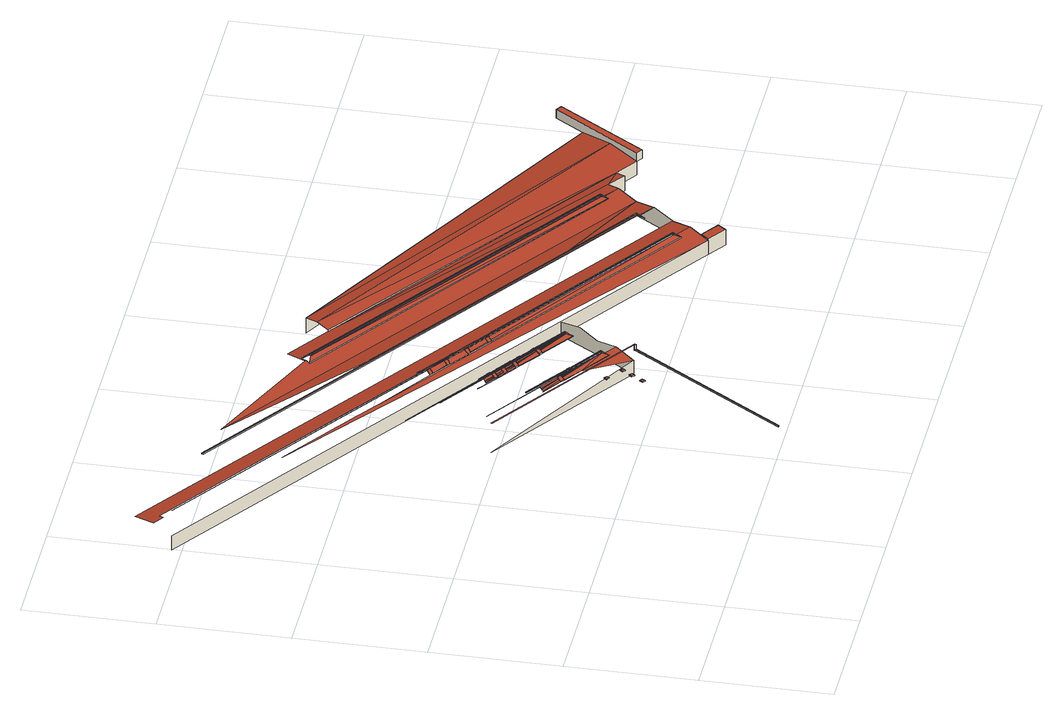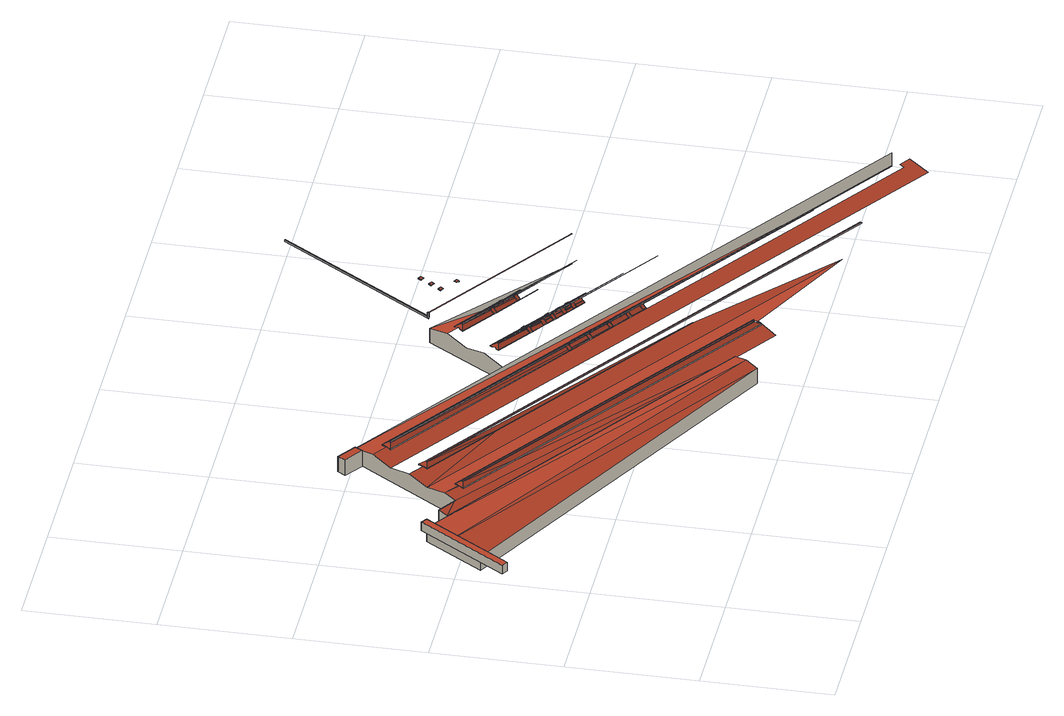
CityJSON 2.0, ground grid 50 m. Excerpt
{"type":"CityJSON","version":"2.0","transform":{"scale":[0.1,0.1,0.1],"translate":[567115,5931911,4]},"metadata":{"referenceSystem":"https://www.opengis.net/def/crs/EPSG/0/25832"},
"CityObjects":{
"building1":{"type":"Building","attributes":{"Grundfläche 2D":"19799.578173","Grundhöhe NN":"4.849"},"children":["building1-1","building1-2","building1-3","building1-4"],"geometry":[{"type":"MultiSurface","lod":"3","boundaries":[[[0,1,2,3]],[[4,1,0,5]],[[4,5,6,7]],[[8,9,10,11,12,13,14,15,16,17]],[[15,14,18,19]],[[2,1,4,17,16,15,19]],[[20,8,17,4,7]]],"semantics":{"surfaces":[{"type":"WallSurface"},{"type":"RoofSurface"}],"values":[0,1,0,1,0,0,0]}}]},
"building1-1":{"type":"BuildingInstallation","parents":["building1"],"geometry":[{"type":"MultiSurface","lod":"3","boundaries":[[[21,22,23,24]],[[24,23,25,26]],[[21,24,26,27]],[[22,21,27,28]],[[23,22,28,25]]],"semantics":{"surfaces":[{"type":"RoofSurface"},{"type":"WallSurface"}],"values":[0,1,1,1,1]}}]},
"building1-2":{"type":"BuildingInstallation","parents":["building1"],"geometry":[{"type":"MultiSurface","lod":"3","boundaries":[[[29,30,31,32]],[[32,31,33,34]],[[29,32,34,35]],[[30,29,35,36]],[[31,30,36,33]]],"semantics":{"surfaces":[{"type":"RoofSurface"},{"type":"WallSurface"}],"values":[0,1,1,1,1]}}]},
"building1-3":{"type":"BuildingInstallation","parents":["building1"],"geometry":[{"type":"MultiSurface","lod":"3","boundaries":[[[37,38,39,40]],[[40,39,41,42]],[[37,40,42,43]],[[38,37,43,44]],[[39,38,44,41]]],"semantics":{"surfaces":[{"type":"RoofSurface"},{"type":"WallSurface"}],"values":[0,1,1,1,1]}}]},
"building1-4":{"type":"BuildingInstallation","parents":["building1"],"geometry":[{"type":"MultiSurface","lod":"3","boundaries":[[[45,46,47,48]],[[48,47,49,50]],[[45,48,50,51]],[[46,45,51,52]],[[47,46,52,49]]],"semantics":{"surfaces":[{"type":"RoofSurface"},{"type":"WallSurface"}],"values":[0,1,1,1,1]}}]},
"building2":{"type":"Building","attributes":{"Grundfläche 2D":"24955.734237","Grundhöhe NN":"4.469"},"children":["building2-1","building2-2","building2-3","building2-4","building2-5","building2-6","building2-7","building2-8","building2-9","building2-10","building2-11","building2-12","building2-13","building2-14","building2-15","building2-16","building2-17","building2-18","building2-19","building2-20","building2-21"],"geometry":[{"type":"MultiSurface","lod":"3","boundaries":[[[53,54,55,56]],[[54,57,58,59,55]],[[60,61,62]],[[63,64,65,59,58,66,67,68,69,70,71,72]],[[60,73,74,61]],[[70,75,62,76]],[[76,71,70]],[[77,78,79]],[[80,81,82]],[[60,62,75]],[[83,84,85,86,87,88]],[[80,89,81]],[[78,90,79]],[[91,79,92,74,73]],[[93,94,95]],[[96,97,98]],[[90,99,79]],[[100,101,93,102]],[[103,104,105,106,107]],[[93,95,102]],[[93,108,109,94]],[[110,103,107]],[[105,104,111,112,113,114]],[[115,116,117,118]],[[119,120,121,122,123,124,125,126,110,107,127]],[[115,118,128]],[[116,129,117]],[[80,100,89]],[[109,108,130,86,85,131]],[[132,115,128,112]],[[133,134,135]],[[132,112,111]],[[136,137,138,79,139,140,141]],[[139,79,142,143]],[[144,145,117,146]],[[147,148,149,150,151,122,121,152,153,154,155]],[[79,156,157]],[[137,158,159,138]],[[146,117,129]],[[160,161,162]],[[163,164,134,133]],[[145,144,165]],[[165,166,167,168,145]],[[164,163,169,170,160,162]],[[171,92,79]],[[160,172,161]],[[80,101,100]],[[173,174,175,176,177,178,179,180,181,182,183,184,185]],[[176,172,160,177]],[[186,187,188,151,150,189,190]],[[191,192,193,194,195]],[[186,196,197,191,195]],[[198,199,193,192,200,201,202,203,204,205,206,207]],[[206,205,208,209]],[[196,186,190]],[[210,165,209,208]],[[211,133,212]],[[213,214,215]],[[211,216,217]],[[216,218,215,217]],[[219,220,221,222]],[[223,220,219,224]],[[221,225,222]],[[214,223,224,215]],[[91,226,79]],[[157,142,79]],[[211,212,216]],[[227,156,79]],[[228,227,79]],[[226,228,79]],[[184,183,229,230,231,232,233,234]],[[213,215,218]],[[80,235,101]],[[236,225,221,237,238,239,230,229,240]],[[241,242,243]],[[244,167,166]],[[245,149,148,246,247,248,249,250,251,252]],[[80,253,235]],[[254,255,250,256,257,258,259,260,261]],[[259,262,263,260]],[[262,264,263]],[[265,266,267]],[[263,264,265,268]],[[266,269,270,267]],[[135,271,272]],[[267,268,265]],[[256,250,249]],[[273,274,270,269]],[[275,79,138]],[[276,80,277,278,279]],[[280,281,282,283]],[[282,284,283]],[[284,285,286,283]],[[285,287,286]],[[275,138,159,288]],[[276,253,80]],[[231,289,290,291,292,293,294,287,285,295,296,297,298,299,300,301,232]],[[166,165,210,274]],[[302,303,304]],[[305,306,307]],[[307,308,309,310]],[[241,311,312]],[[133,272,212]],[[303,313,304]],[[312,311,302,304]],[[314,315,316,317,318,319,320,321,322,323,324,325,326,327,328,329]],[[330,331,332,333]],[[305,307,310]],[[334,335,336]],[[272,280,212]],[[337,338,339,312]],[[340,278,277,341]],[[342,343,344]],[[334,345,335]],[[334,342,344,345]],[[343,346,347,344]],[[348,349,350,351,352,332,331,353,354,355,356,357,358,359,360,361,362]],[[363,364,365]],[[363,366,367]],[[366,368,367]],[[369,370,371,347,346,372,373,374,375,376,377,378]],[[379,380,381,288,159,98,382,383]],[[334,336,384]],[[272,281,280]],[[288,381,275]],[[376,385,386,377]],[[387,363,365,388]],[[389,390,79,80]],[[391,364,363]],[[367,391,363]],[[309,392,393]],[[388,360,359]],[[381,380,379,383,394,277,80,79,275]],[[387,388,359]],[[366,395,166,396,397,368]],[[384,336,398,272,399,400]],[[133,135,272]],[[272,398,281]],[[401,402,403]],[[401,404,402]],[[392,405,406,393]],[[407,408,409,410]],[[404,411,407,410]],[[277,394,341]],[[412,413,414,415,337,416,417]],[[406,405,418,419,420,421]],[[422,423,424,425,409,408,426,427,428,429,430,431]],[[403,432,433,401]],[[274,273,166]],[[272,432,399]],[[312,416,337]],[[411,404,401]],[[434,435,436,437]],[[438,430,429,439]],[[273,396,166]],[[440,441,442,443]],[[442,441,444,445]],[[272,433,432]],[[421,420,446,447,320,319]],[[448,449,450]],[[449,451,450]],[[449,452,451]],[[453,450,451,452]],[[454,455,456]],[[457,458,459]],[[457,460,461]],[[462,463,457,461,464,465]],[[433,272,466,467]],[[457,166,468,469]],[[470,471,472,473,272,474,475,476]],[[395,477,166]],[[477,468,166]],[[478,337,479]],[[480,481,482,483,484,485]],[[459,460,457]],[[469,458,457]],[[483,478,479,486]],[[462,487,488,463]],[[486,484,483]],[[489,466,272]],[[490,489,272]],[[473,490,272]],[[447,446,491,492]],[[493,494,475,474]],[[495,496,497]],[[498,499,166,457]],[[500,501,502,382,98,97,503]],[[504,463,488]],[[505,498,457,272]],[[496,495,506,507]],[[508,474,272,457,463,504,509,510]],[[506,511,507]],[[506,512,511]],[[481,480,413,412,313,303,513,514,515,516]],[[517,492,491,518,519,456,455,495,497]],[[512,506,520,521,522]],[[474,508,493]],[[513,523,524,525,526,434,326,325,514]],[[527,528,529,530,531,532]],[[478,338,337]],[[533,455,534,535,536]],[[537,538,539,453]],[[540,541,542]],[[455,533,495]],[[440,443,543,544]],[[515,338,545,546,516]],[[321,522,521,547,548,323,322]],[[549,550,527,532]],[[547,551,552,534,455,548]],[[537,453,452,553]],[[554,545,338]],[[555,554,338]],[[478,555,338]],[[556,557,558,559]],[[528,560,561]],[[562,563,557,556,564]],[[553,452,565]],[[566,567,568,531,530,539,538,569]],[[452,444,565]],[[570,571,572]],[[550,549,559,558]],[[540,542,568,567]],[[562,564,541,573]],[[574,537,553,565]],[[575,576,437,434,577]],[[578,579,338,455]],[[325,515,514]],[[324,548,455,338,515,325]],[[570,561,580]],[[577,434,437,581,582]],[[324,323,548,324,325]],[[582,583,575,577]],[[538,537,574]],[[584,581,437,576]],[[575,583,584,576]],[[541,540,573]],[[583,582,581,584]],[[585,574,565,586]],[[565,444,586]],[[587,588,589]],[[441,440,544,444]],[[586,444,544,588,587,590]],[[591,590,592,538,574,585]],[[590,591,585,586,590,587]],[[593,594,569,595,528,527]],[[596,595,569,538,592,327,326,434,437,597]],[[590,587,592]],[[598,599,600,572]],[[560,528,595]],[[580,561,560]],[[593,527,550,601]],[[550,558,601]],[[558,557,563,562,573,602]],[[573,540,601,558,602]],[[594,593,601,540,567,566]],[[594,566,569]],[[571,570,580,603]],[[604,595,596,605]],[[604,560,595]],[[572,571,598]],[[560,604,605,606]],[[580,560,606,607]],[[580,607,608,603]],[[609,603,610,611]],[[598,603,608,599]],[[612,613,609,611]],[[598,614,615,610,603]],[[571,603,609,613,614,598]],[[612,611,610,615]],[[613,612,615,614]]],"semantics":{"surfaces":[{"type":"WallSurface"},{"type":"RoofSurface"},{"type":"GroundSurface"}],"values":[0,1,1,1,1,1,1,1,1,1,0,1,1,1,1,0,1,1,1,1,1,1,1,1,1,1,1,1,1,1,1,1,1,1,1,0,1,0,1,1,1,1,1,1,1,1,1,1,1,1,1,1,1,1,1,1,1,1,1,1,1,1,1,1,1,1,1,1,1,1,0,1,1,1,1,1,1,1,1,1,1,1,1,1,1,1,1,1,1,1,1,1,1,1,0,1,1,1,1,1,1,1,1,1,1,1,0,1,1,1,1,0,1,1,1,1,1,1,1,1,1,1,1,1,0,0,1,0,1,1,1,1,1,1,1,1,1,1,1,1,1,1,1,0,1,1,1,1,1,1,1,1,0,0,1,1,0,1,0,0,0,1,0,1,1,1,1,1,1,1,1,1,1,1,1,1,1,0,1,1,1,1,1,0,1,0,0,0,0,1,1,1,1,0,1,1,0,1,1,1,1,1,1,1,0,1,0,0,1,0,1,1,1,0,0,1,1,1,1,1,1,0,0,0,0,0,0,1,1,0,0,1,1,2,0,1,0,0,1,0,0,1,1,0,1,0,1,0,1,1,0,1,0,1,0,1,1,0,1,1,0,0,0,0,0,1,2,0,0,0]}}]},
"building2-1":{"type":"BuildingInstallation","parents":["building2"],"geometry":[{"type":"MultiSurface","lod":"3","boundaries":[[[616,617,618,619]],[[616,619,89,100]],[[619,618,84,620]],[[620,621,619]],[[621,622,619]],[[619,622,623,624]],[[624,89,619]],[[616,100,102]],[[616,102,95]],[[616,95,94]],[[131,85,617,616,94,109]],[[85,84,618,617]]],"semantics":{"surfaces":[{"type":"RoofSurface"},{"type":"WallSurface"}],"values":[0,1,1,1,1,1,1,1,1,1,1,1]}}]},
"building2-2":{"type":"BuildingInstallation","parents":["building2"],"geometry":[{"type":"MultiSurface","lod":"3","boundaries":[[[625,626,627,628]],[[628,627,54,53,158,137]],[[141,628,137,136]],[[628,141,140]],[[143,625,628,140,139]],[[143,142,625]],[[142,157,625]],[[157,156,625]],[[156,227,625]],[[227,228,625]],[[228,226,625]],[[626,625,226,91]],[[626,91,73]],[[626,73,60]],[[626,60,75]],[[69,626,75,70]],[[626,69,68]],[[626,68,67]],[[626,67,627]],[[67,66,627]],[[54,627,66,58,57]]],"semantics":{"surfaces":[{"type":"RoofSurface"},{"type":"WallSurface"}],"values":[0,1,1,1,1,1,1,1,1,1,1,1,1,1,1,1,1,1,1,1,1]}}]},
"building2-3":{"type":"BuildingInstallation","parents":["building2"],"geometry":[{"type":"MultiSurface","lod":"3","boundaries":[[[629,630,631,632,633,634]],[[122,151,630,629]],[[187,186,195,194,193,631,630,151,188]],[[631,193,199]],[[631,199,198]],[[631,198,207]],[[631,207,206]],[[631,206,209]],[[632,631,209]],[[209,165,632]],[[633,632,165,144]],[[116,634,633,144,146]],[[116,115,634]],[[115,132,634]],[[104,634,132,111]],[[126,634,104,103,110]],[[123,122,629,634,126,125,124]],[[146,129,116]]],"semantics":{"surfaces":[{"type":"RoofSurface"},{"type":"WallSurface"}],"values":[0,1,1,1,1,1,1,1,1,1,1,1,1,1,1,1,1,1]}}]},
"building2-4":{"type":"BuildingInstallation","parents":["building2"],"geometry":[{"type":"MultiSurface","lod":"3","boundaries":[[[635,636,637,638]],[[177,160,637]],[[178,177,637,179]],[[637,160,638]],[[133,638,160,170,163]],[[170,169,163]],[[181,637,183,182]],[[637,181,180]],[[637,180,179]],[[635,638,133,211]],[[236,240,229,636,225]],[[224,219,222,636,635,215]],[[636,222,225]],[[635,211,217]],[[635,217,215]],[[229,183,637,636]]],"semantics":{"surfaces":[{"type":"RoofSurface"},{"type":"WallSurface"}],"values":[0,1,1,1,1,1,1,1,1,1,1,1,1,1,1,1]}}]},
"building2-5":{"type":"BuildingInstallation","parents":["building2"],"geometry":[{"type":"MultiSurface","lod":"3","boundaries":[[[639,640,641,642]],[[642,641,86,130]],[[642,130,108]],[[108,93,642]],[[93,101,642]],[[639,642,101,235]],[[639,235,253]],[[276,279,278,640,639,253]],[[641,640,278,340,87,86]]],"semantics":{"surfaces":[{"type":"RoofSurface"},{"type":"WallSurface"}],"values":[0,1,1,1,1,1,1,1,1]}}]},
"building2-6":{"type":"BuildingInstallation","parents":["building2"],"geometry":[{"type":"MultiSurface","lod":"3","boundaries":[[[643,644,645,646,647,648]],[[150,149,646,645]],[[252,251,250,255,254,261,647,646,149,245]],[[261,260,647]],[[260,263,647]],[[263,268,647]],[[647,268,267]],[[267,270,647]],[[647,270,274,648]],[[643,648,274,210]],[[644,643,210,208]],[[208,205,644]],[[205,204,644]],[[204,203,644]],[[203,202,644]],[[202,201,644]],[[201,200,644]],[[200,192,644]],[[192,191,644]],[[191,197,644]],[[189,150,645,644,197,196,190]]],"semantics":{"surfaces":[{"type":"RoofSurface"},{"type":"WallSurface"}],"values":[0,1,1,1,1,1,1,1,1,1,1,1,1,1,1,1,1,1,1,1,1]}}]},
"building2-7":{"type":"BuildingInstallation","parents":["building2"],"geometry":[{"type":"MultiSurface","lod":"3","boundaries":[[[649,650,651,303]],[[303,302,649]],[[302,311,649]],[[243,650,649,311,241]],[[243,651,650]]],"semantics":{"surfaces":[{"type":"RoofSurface"},{"type":"WallSurface"}],"values":[0,1,1,1,1]}}]},
"building2-8":{"type":"BuildingInstallation","parents":["building2"],"geometry":[{"type":"MultiSurface","lod":"3","boundaries":[[[652,653,654,655]],[[652,655,212,280]],[[230,239,654]],[[239,238,654]],[[654,238,237,221]],[[654,221,223]],[[221,220,223]],[[654,223,655]],[[223,214,655]],[[214,213,218]],[[214,218,655]],[[218,216,655]],[[216,212,655]],[[652,280,283]],[[652,283,286]],[[294,652,286,287]],[[652,294,653]],[[294,293,653]],[[293,292,653]],[[292,291,653]],[[291,290,653]],[[653,290,289,231]],[[231,230,654,653]]],"semantics":{"surfaces":[{"type":"RoofSurface"},{"type":"WallSurface"}],"values":[0,1,1,1,1,1,1,1,1,1,1,1,1,1,1,1,1,1,1,1,1,1,1]}}]},
"building2-9":{"type":"BuildingInstallation","parents":["building2"],"geometry":[{"type":"MultiSurface","lod":"3","boundaries":[[[656,657,658,659]],[[659,658,660,661]],[[656,659,661,308]],[[657,656,308,307]],[[307,660,658,657]]],"semantics":{"surfaces":[{"type":"RoofSurface"},{"type":"WallSurface"}],"values":[0,1,1,1,1]}}]},
"building2-10":{"type":"BuildingInstallation","parents":["building2"],"geometry":[{"type":"MultiSurface","lod":"3","boundaries":[[[662,663,664,665]],[[662,665,148,147,333,332]],[[351,350,349,348,662,332,352]],[[662,348,362]],[[662,362,361]],[[662,361,360]],[[662,360,388]],[[662,388,663]],[[388,365,663]],[[365,364,663]],[[364,367,663]],[[367,368,663]],[[663,368,397,396]],[[364,391,367]],[[664,663,396,273]],[[266,664,273,269]],[[664,266,265]],[[264,259,665,664,265]],[[264,262,259]],[[259,258,665]],[[665,258,257,256]],[[247,665,256,249,248]],[[665,247,246,148]]],"semantics":{"surfaces":[{"type":"RoofSurface"},{"type":"WallSurface"}],"values":[0,1,1,1,1,1,1,1,1,1,1,1,1,1,1,1,1,1,1,1,1,1,1]}}]},
"building2-11":{"type":"BuildingInstallation","parents":["building2"],"geometry":[{"type":"MultiSurface","lod":"3","boundaries":[[[666,667,668,669]],[[300,299,668,232,301]],[[668,299,298]],[[668,298,669]],[[298,297,669]],[[297,296,669]],[[669,296,295,285]],[[285,284,669]],[[284,282,669]],[[282,281,669]],[[666,669,281,398]],[[666,398,336]],[[335,666,336]],[[666,335,345]],[[666,345,344]],[[666,344,347]],[[371,370,667,666,347]],[[377,667,370,369,378]],[[668,667,377,386,233,232]]],"semantics":{"surfaces":[{"type":"RoofSurface"},{"type":"WallSurface"}],"values":[0,1,1,1,1,1,1,1,1,1,1,1,1,1,1,1,1,1,1]}}]},
"building2-12":{"type":"BuildingInstallation","parents":["building2"],"geometry":[{"type":"MultiSurface","lod":"3","boundaries":[[[670,671,672,673]],[[310,309,673,672,306,305]],[[670,673,309,393]],[[421,671,670,393,406]],[[672,671,421,319,318,306]]],"semantics":{"surfaces":[{"type":"RoofSurface"},{"type":"WallSurface"}],"values":[0,1,1,1,1]}}]},
"building2-13":{"type":"BuildingInstallation","parents":["building2"],"geometry":[{"type":"MultiSurface","lod":"3","boundaries":[[[674,675,313,412]],[[312,304,675]],[[304,313,675]],[[412,417,674]],[[417,416,674]],[[675,674,416,312]]],"semantics":{"surfaces":[{"type":"RoofSurface"},{"type":"WallSurface"}],"values":[0,1,1,1,1,1]}}]},
"building2-14":{"type":"BuildingInstallation","parents":["building2"],"geometry":[{"type":"MultiSurface","lod":"3","boundaries":[[[676,677,678,679]],[[374,678,376,375]],[[678,374,373]],[[346,679,678,373,372]],[[346,343,679]],[[343,342,679]],[[342,334,679]],[[679,334,400]],[[400,399,679]],[[334,384,400]],[[676,679,399,432]],[[676,432,403]],[[676,403,404]],[[676,404,410]],[[676,410,425]],[[423,422,431,430,677,676,425,424]],[[403,402,404]],[[410,409,425]],[[678,677,430,438,385,376]]],"semantics":{"surfaces":[{"type":"RoofSurface"},{"type":"WallSurface"}],"values":[0,1,1,1,1,1,1,1,1,1,1,1,1,1,1,1,1,1,1]}}]},
"building2-15":{"type":"BuildingInstallation","parents":["building2"],"geometry":[{"type":"MultiSurface","lod":"3","boundaries":[[[680,681,682,683]],[[680,683,331,330,487,462]],[[464,461,681,680,462,465]],[[461,460,681]],[[460,459,681]],[[459,458,681]],[[458,469,681]],[[469,468,681]],[[468,477,681]],[[682,681,477,395]],[[682,395,366]],[[682,366,363]],[[359,682,363,387]],[[358,682,359]],[[682,358,357]],[[355,682,357,356]],[[682,355,354]],[[682,354,683]],[[354,353,683]],[[353,331,683]]],"semantics":{"surfaces":[{"type":"RoofSurface"},{"type":"WallSurface"}],"values":[0,1,1,1,1,1,1,1,1,1,1,1,1,1,1,1,1,1,1,1]}}]},
"building2-16":{"type":"BuildingInstallation","parents":["building2"],"geometry":[{"type":"MultiSurface","lod":"3","boundaries":[[[684,685,686,687]],[[686,420,419]],[[686,419,418]],[[686,418,405]],[[687,686,405,392]],[[684,687,392,456]],[[518,491,685,684,456,519]],[[491,446,685]],[[446,420,686,685]]],"semantics":{"surfaces":[{"type":"RoofSurface"},{"type":"WallSurface"}],"values":[0,1,1,1,1,1,1,1,1]}}]},
"building2-17":{"type":"BuildingInstallation","parents":["building2"],"geometry":[{"type":"MultiSurface","lod":"3","boundaries":[[[688,689,690,691]],[[427,426,408,407,411,691,690,429,428]],[[411,401,691]],[[401,433,691]],[[688,691,433,467]],[[688,467,466]],[[688,466,489]],[[688,489,490]],[[688,490,473]],[[688,473,472]],[[470,688,472,471]],[[688,470,476]],[[689,688,476,475]],[[690,689,475,494,439,429]]],"semantics":{"surfaces":[{"type":"RoofSurface"},{"type":"WallSurface"}],"values":[0,1,1,1,1,1,1,1,1,1,1,1,1,1]}}]},
"building2-18":{"type":"BuildingInstallation","parents":["building2"],"geometry":[{"type":"MultiSurface","lod":"3","boundaries":[[[692,693,413,480]],[[692,480,485,484]],[[484,486,692]],[[486,479,692]],[[693,692,479,337]],[[337,415,693]],[[415,414,693]],[[414,413,693]]],"semantics":{"surfaces":[{"type":"RoofSurface"},{"type":"WallSurface"}],"values":[0,1,1,1,1,1,1,1]}}]},
"building2-19":{"type":"BuildingInstallation","parents":["building2"],"geometry":[{"type":"MultiSurface","lod":"3","boundaries":[[[694,695,696,697]],[[517,696,447,492]],[[697,696,517,497]],[[694,697,497,496]],[[695,694,496,507]],[[507,511,695]],[[511,512,695]],[[695,512,522]],[[696,695,522,321,320,447]]],"semantics":{"surfaces":[{"type":"RoofSurface"},{"type":"WallSurface"}],"values":[0,1,1,1,1,1,1,1,1]}}]},
"building2-20":{"type":"BuildingInstallation","parents":["building2"],"geometry":[{"type":"MultiSurface","lod":"3","boundaries":[[[698,699,700,701]],[[699,698,555,478]],[[481,516,701,700]],[[545,701,516,546]],[[701,545,554]],[[698,701,554,555]],[[700,699,478,483]],[[483,482,700]],[[482,481,700]]],"semantics":{"surfaces":[{"type":"RoofSurface"},{"type":"WallSurface"}],"values":[0,1,1,1,1,1,1,1,1]}}]},
"building2-21":{"type":"BuildingInstallation","parents":["building2"],"geometry":[{"type":"MultiSurface","lod":"3","boundaries":[[[702,703,704,705]],[[704,521,520]],[[704,520,506]],[[705,704,506,495]],[[702,705,495,533]],[[703,702,533,536]],[[536,535,703]],[[535,534,703]],[[534,552,703]],[[703,552,551,547]],[[547,521,704,703]]],"semantics":{"surfaces":[{"type":"RoofSurface"},{"type":"WallSurface"}],"values":[0,1,1,1,1,1,1,1,1,1,1]}}]}
},
"vertices":[
[1057,6,115],[1462,610,115],[1462,610,110],[1057,6,110],[1466,607,115],[1062,4,115],[1062,4,109],[1466,607,109],[1470,613,133],[854,1025,133],[852,1021,133],[853,1021,133],[1309,716,133],[1310,715,133],[1462,613,133],[1461,611,133],[1462,610,133],[1466,607,133],[1462,613,110],[1461,611,110],[1470,613,109],
[1249,543,130],[1238,551,131],[1231,539,131],[1242,532,130],[1231,539,128],[1242,532,126],[1249,543,126],[1238,551,128],
[1243,673,130],[1233,680,130],[1226,670,130],[1236,662,130],[1226,670,126],[1236,662,128],[1243,673,128],[1233,680,126],
[1279,587,130],[1268,595,131],[1260,584,131],[1271,576,130],[1260,584,128],[1271,576,126],[1279,587,126],[1268,595,128],
[1305,626,130],[1294,633,131],[1286,622,131],[1297,615,130],[1286,622,128],[1297,615,126],[1305,626,126],[1294,633,128],
[1252,844,79],[1252,844,80],[1177,894,80],[1177,894,78],[1255,848,83],[1255,848,84],[1178,894,81],[1259,854,88],[1183,903,87],[1183,902,86],[1181,899,84],[1180,898,83],[1180,897,83],[1257,850,85],[1257,851,86],[1258,852,86],[1258,852,87],[1258,853,87],[1182,900,85],[1181,900,85],[1260,855,88],[1184,903,87],[1259,853,88],[1182,901,85],[959,1061,91],[1025,1017,91],[1452,731,91],[1456,737,91],[1151,941,91],[1138,950,91],[1161,956,80],[1236,906,80],[1249,897,80],[1337,839,80],[1337,839,78],[1161,956,78],[1226,891,91],[1086,976,91],[1262,858,91],[1187,908,91],[1329,826,89],[1243,887,87],[1242,887,87],[854,1025,5],[1465,616,5],[1465,616,64],[1099,967,91],[1239,882,91],[1327,824,91],[1242,887,88],[1228,1086,84],[1229,1086,84],[1193,1109,83],[1193,1108,83],[1192,1108,83],[1329,827,89],[1243,888,87],[1228,1085,83],[1229,1087,85],[1194,1111,85],[1194,1110,84],[1193,1109,84],[1230,1089,86],[1231,1089,86],[1195,1112,86],[1195,1112,85],[1191,1106,81],[1190,1105,81],[1190,1105,80],[1225,1081,80],[1226,1082,81],[1227,1083,82],[1227,1084,82],[1227,1084,83],[1191,1106,82],[1195,1111,85],[1231,1089,87],[1330,828,88],[1244,890,86],[1230,1088,86],[1239,1102,91],[1204,1125,91],[1191,1134,91],[1266,836,81],[1265,835,80],[1338,786,80],[1270,843,86],[1269,840,84],[1268,840,84],[1271,845,87],[1271,844,87],[1235,1095,91],[1200,1119,91],[1231,1090,87],[1313,1022,78],[1313,1022,80],[1278,1046,80],[1266,1054,80],[1238,1073,80],[1177,1113,80],[1150,1131,80],[1150,1131,78],[1199,1098,78],[1272,846,88],[1272,845,88],[1265,835,79],[1338,786,79],[1244,1109,86],[1209,1133,85],[1209,1133,86],[1243,1108,87],[1209,1132,86],[1248,1087,91],[1534,896,91],[1072,1205,91],[1147,1154,91],[1243,1108,86],[1244,1108,86],[1174,917,91],[1210,1133,85],[1211,1136,83],[1211,1135,84],[1210,1134,84],[1210,1134,85],[1244,1110,85],[1245,1110,85],[1245,1111,85],[1246,1111,84],[1246,1112,84],[1247,1113,83],[1249,1117,80],[1214,1140,80],[1213,1138,82],[1239,1075,82],[1239,1074,82],[1238,1073,81],[1267,1056,82],[1268,1057,83],[1269,1059,84],[1269,1060,84],[1241,1078,84],[1241,1077,84],[1240,1076,83],[1268,1058,83],[1268,1058,84],[1242,1079,85],[1242,1078,84],[1269,1060,85],[1270,1060,85],[1270,1061,85],[1270,1061,86],[1271,1062,86],[1271,1063,87],[1243,1081,86],[1243,1080,86],[1272,1063,87],[1244,1081,87],[1275,1068,91],[1252,1093,91],[1279,1075,91],[1284,1081,87],[1284,1081,86],[1257,1100,86],[1283,1080,87],[1256,1099,87],[1283,1081,87],[1258,1101,85],[1285,1082,86],[1285,1083,85],[1258,1102,85],[1284,1082,86],[1257,1101,85],[1258,1102,84],[1275,850,91],[1273,846,89],[1273,847,89],[1262,1108,80],[1289,1090,80],[1303,1081,80],[1337,1058,80],[1337,1058,78],[1214,1140,78],[1340,815,91],[1260,1104,83],[1286,1085,84],[1288,1088,82],[1289,1088,81],[1262,1107,81],[1218,1330,91],[1162,1368,91],[1217,1331,91],[1013,1244,91],[1279,1046,81],[1314,1024,82],[1315,1025,82],[1316,1026,83],[1316,1027,84],[1281,1050,83],[1281,1049,83],[1280,1048,82],[1342,817,89],[1282,1051,84],[1281,1050,84],[1317,1028,84],[1317,1028,85],[1317,1029,85],[1318,1030,86],[1283,1052,85],[1282,1052,85],[1318,1031,86],[1283,1053,86],[1319,1031,87],[1319,1032,87],[1320,1032,88],[1284,1055,87],[1284,1054,87],[1320,1033,88],[1285,1055,87],[877,1344,91],[1557,888,91],[1323,1037,91],[1288,1060,91],[1459,705,80],[1342,818,89],[1483,741,80],[1350,830,80],[1343,818,88],[1292,1066,91],[1327,1043,91],[1330,1047,88],[1296,1071,87],[1330,1048,88],[1330,1048,87],[1296,1072,87],[1297,1072,87],[1459,705,79],[1302,1080,81],[1301,1079,82],[1301,1078,82],[1299,1076,84],[1298,1074,85],[1297,1073,86],[1331,1049,87],[1331,1049,86],[1331,1050,86],[1332,1050,86],[1332,1051,85],[1334,1054,83],[1335,1055,82],[1220,1309,80],[1220,1308,80],[1282,1268,81],[1271,1324,80],[1272,1325,80],[1223,1357,80],[1214,1343,90],[1262,1310,90],[1271,1324,81],[1229,1323,91],[1291,1281,91],[1281,1267,80],[94,2088,80],[106,2105,76],[954,1538,76],[966,1529,76],[1272,1325,77],[1284,1316,77],[1440,1212,77],[1453,1203,77],[1890,911,77],[2305,633,77],[2296,619,80],[2295,617,80],[2353,578,80],[2404,653,64],[103,2194,64],[51,2116,80],[1414,954,78],[1414,954,80],[1325,1014,80],[1325,1014,78],[1370,1020,88],[1343,1039,88],[1343,1038,88],[1379,1223,91],[2274,623,91],[127,2062,91],[1350,830,78],[1483,741,78],[1370,1021,88],[1371,1021,87],[1344,1040,87],[1343,1039,87],[1371,1022,87],[1344,1041,86],[1329,1020,85],[1329,1019,84],[1328,1017,83],[1327,1016,82],[1326,1015,81],[1419,961,85],[1419,962,86],[1420,962,86],[1420,963,87],[1421,964,87],[1421,964,88],[1421,965,88],[1331,1021,86],[1330,1021,85],[1330,1020,85],[1422,966,89],[1332,1023,87],[1331,1023,87],[1422,967,89],[1332,1024,88],[1333,1024,88],[1347,1045,83],[1347,1044,84],[1345,1042,85],[1372,1023,86],[1373,1025,85],[1373,1025,84],[1374,1026,84],[1377,1031,80],[1350,1049,80],[1348,1046,83],[1465,718,82],[1465,718,81],[1464,712,80],[1514,691,83],[1467,724,83],[1369,1020,88],[1377,1031,78],[1350,1049,78],[1422,965,88],[1331,1022,86],[1456,737,93],[1452,731,93],[1332,1024,87],[1343,1256,90],[1275,1302,90],[1476,731,80],[1424,969,91],[1335,1028,91],[1333,1025,88],[1340,1034,91],[1367,1016,91],[1369,1019,89],[1429,978,89],[1383,1011,89],[1382,1010,89],[1383,1011,88],[1351,1269,81],[1284,1315,81],[1430,979,89],[1430,979,88],[1384,1012,87],[1383,1012,88],[1430,978,89],[1294,1259,80],[1369,1208,80],[1370,1209,81],[1371,1210,82],[1304,1273,91],[1295,1260,81],[1352,1269,81],[1352,1270,81],[1352,1271,80],[1284,1316,80],[1386,1016,85],[1386,1015,85],[1384,1014,86],[1384,1013,87],[1431,980,88],[1432,981,87],[1432,982,86],[1438,990,80],[1390,1022,80],[1387,1017,84],[1380,1007,91],[1428,975,91],[2301,502,64],[0,2040,64],[0,2040,5],[2301,502,5],[1390,1022,78],[1438,990,78],[2377,777,93],[2381,783,93],[521,2028,93],[518,2022,93],[2381,783,91],[521,2028,90],[1365,1262,80],[1440,1212,80],[1269,1550,77],[1269,1550,80],[1269,1549,77],[1269,1549,80],[1270,1549,80],[1270,1549,77],[471,1839,91],[2278,628,91],[1355,1248,90],[1553,883,91],[1434,957,89],[1434,957,88],[1434,956,88],[1433,955,87],[1427,946,80],[1560,857,80],[1432,954,86],[1432,953,86],[1442,969,90],[1441,967,91],[1435,959,90],[1435,958,89],[1445,972,87],[1444,972,87],[1444,971,88],[1443,970,89],[1584,893,80],[1451,982,80],[1445,973,87],[1436,960,91],[1467,1164,91],[1392,1214,91],[1382,1200,80],[1457,1149,80],[1459,1152,82],[1459,1153,83],[1383,1202,82],[1383,1201,81],[1384,1202,82],[1427,946,78],[1560,857,78],[1442,969,89],[1443,969,89],[1364,1261,81],[1439,1209,82],[1584,893,78],[1451,982,78],[1518,1139,90],[1443,1189,90],[1431,1197,90],[1553,883,93],[1534,896,93],[1669,924,64],[1617,845,83],[1567,770,64],[1669,924,5],[1566,866,80],[1557,888,93],[1525,1149,83],[1451,1200,83],[1579,885,80],[1568,875,82],[1569,878,83],[1451,1200,82],[1451,1201,82],[990,1462,76],[2282,597,76],[2282,597,80],[1470,1141,80],[1438,1209,82],[1364,1260,81],[1364,1260,82],[1527,1152,81],[1528,1153,80],[1453,1203,80],[977,1471,76],[902,1521,76],[890,1529,76],[573,1742,76],[2288,1089,76],[1448,1739,64],[1273,1856,64],[1215,1780,80],[1219,1777,80],[1232,1796,76],[1531,1130,90],[1538,1141,83],[1538,1140,83],[1537,1140,83],[2106,988,77],[2507,807,64],[732,1997,64],[2486,905,80],[1235,1764,90],[1208,1761,80],[518,2022,90],[2377,777,91],[1472,1144,83],[1471,1144,82],[1541,1145,80],[2305,633,80],[1232,1796,80],[2288,1089,80],[1540,1144,80],[1539,1143,81],[2106,988,80],[1472,1145,83],[1479,1155,91],[1239,1770,92],[2483,935,92],[2483,935,90],[1239,1770,90],[2681,913,64],[1448,1739,70],[2479,929,92],[2481,931,92],[1235,1764,92],[2107,988,80],[2496,921,80],[2486,905,76],[1208,1761,76],[2557,881,80],[1478,1785,80],[2847,968,80],[1511,1833,70],[2479,929,90],[2107,988,77],[2323,532,73],[2323,532,5],[2301,502,70],[2278,628,93],[2274,623,93],[2682,914,64],[2375,452,5],[2375,452,70],[2395,483,73],[2395,483,5],[2407,787,77],[2407,787,80],[2396,771,80],[2383,751,80],[2383,751,76],[2397,772,80],[2398,774,79],[2456,731,80],[2509,940,76],[2499,925,79],[2587,925,72],[2587,925,5],[2353,578,5],[2925,1084,64],[2925,1084,5],[1511,1833,5],[2509,940,80],[2481,931,90],[2771,855,64],[2658,878,71],[2658,878,5],[2681,913,5],[2682,914,5],[2771,855,5],[2771,855,101],[2794,840,64],[2794,840,101],[3022,1181,101],[2999,1196,101],[2999,1196,64],[3022,1181,64],
[1239,882,93],[1249,897,82],[1236,906,82],[1226,891,93],[1231,899,86],[1230,898,86],[1230,897,87],[1230,896,87],[1229,896,88],
[1275,850,93],[1262,858,93],[1252,844,82],[1265,835,82],
[1225,1081,83],[1238,1073,83],[1239,1074,84],[1248,1087,94],[1235,1095,94],[1226,1082,84],
[1252,1093,93],[1262,1108,82],[1249,1117,82],[1239,1102,93],
[1340,815,93],[1350,830,82],[1337,839,82],[1327,824,93],
[1275,1068,93],[1268,1057,85],[1266,1054,82],[1278,1046,82],[1281,1049,85],[1288,1060,93],
[1229,1323,93],[1217,1331,93],[1207,1317,80],
[1292,1066,92],[1303,1081,81],[1289,1090,81],[1279,1075,92],
[1214,1343,92],[1223,1357,82],[1211,1366,82],[1201,1351,92],[1211,1366,80],[1201,1351,90],
[1325,1014,83],[1335,1028,94],[1323,1037,94],[1313,1022,83],
[1340,1034,93],[1350,1049,82],[1337,1058,82],[1327,1043,93],
[1275,1302,92],[1284,1316,82],[1272,1325,82],[1262,1310,92],
[1304,1273,93],[1291,1281,93],
[1380,1007,93],[1390,1022,82],[1377,1031,82],[1367,1016,93],
[1427,946,83],[1436,960,93],[1424,969,93],[1414,954,83],
[1355,1248,92],[1365,1262,82],[1352,1271,82],[1343,1256,92],
[1441,967,93],[1451,982,82],[1438,990,82],[1428,975,93],
[1392,1214,93],[1379,1223,93],
[1443,1189,92],[1453,1203,82],[1440,1212,82],[1431,1197,92],
[1479,1155,93],[1467,1164,93],[1457,1149,81],[1470,1141,81],
[1531,1130,92],[1541,1145,82],[1528,1153,82],[1518,1139,92]
]}
